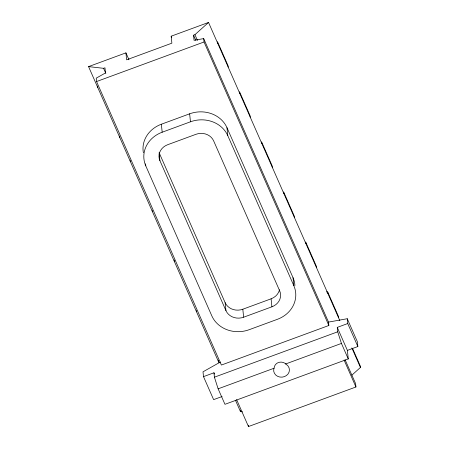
<?xml version="1.0" encoding="UTF-8"?>
<svg xmlns="http://www.w3.org/2000/svg" width="449" height="449" viewBox="0 0 449 449"><rect width="100%" height="100%" fill="white"/><g stroke="black" fill="none" stroke-linecap="round" stroke-linejoin="round"><path stroke-width="0.67" d="M274.07 368.231C274.625 361.843 282.477 360.165 286.484 364.532A7.897 7.032 -5.8 0 1 284.408 376.627A7.897 7.032 -5.8 0 1 273.744 369.218L274.07 368.231L218.13 388.823L214.409 377.188L213.96 372.782L203.498 376.638L213.623 399.638L222.126 396.506M218.994 362.837L88.56 66.615L103.579 68.315L104.965 67.805L105.487 72.94L96.221 78.16L96.563 81.55L221.391 365.048L328.859 325.486L328.516 322.096L203.689 38.597L194.063 40.331L193.541 35.196L194.928 34.685L208.532 22.45L339.803 320.586M351.876 375.151L360.44 367.45L360.289 365.986L352.538 348.379M220.442 361.995L203.01 371.817L203.498 376.638M88.56 66.615L125.922 52.864L128.975 59.796M125.922 52.864L126.629 59.829L171.883 43.171L171.17 36.201L208.532 22.45M96.563 81.55L204.031 41.987L203.689 38.597M143.366 152.705A28.859 25.694 -5.8 0 1 161.365 124.227L189.646 113.816A28.859 25.694 -5.8 0 1 226.97 127.673L293.017 277.673A28.859 25.694 -5.8 0 1 294.931 285.491M145.768 165.855A28.859 25.694 -5.8 0 1 162.179 132.214L190.46 121.802A28.859 25.694 -5.8 0 1 227.783 135.66L293.826 285.659A28.859 25.694 -5.8 0 1 277.42 319.301L249.139 329.712A28.859 25.694 -5.8 0 1 211.81 315.849L145.768 165.855L145.566 163.857M159.098 152.66L225.14 302.66A13.672 12.168 -5.8 0 0 242.819 309.226L271.101 298.815A13.672 12.168 -5.8 0 0 279.519 289.757M243.633 317.213L271.914 306.802A13.672 12.168 -5.8 0 0 279.688 290.862L213.64 140.868A13.672 12.168 -5.8 0 0 195.96 134.302L167.679 144.713A13.672 12.168 -5.8 0 0 159.906 160.647L225.954 310.646A13.672 12.168 -5.8 0 0 243.633 317.213L242.819 309.226M218.13 388.823L224.955 404.319L348.261 358.931L341.436 343.429L337.715 331.8L337.266 327.394L347.734 323.538L347.245 318.723L328.516 322.096M214.409 377.188L337.715 331.8M285.502 364.021L341.436 343.429M348.261 358.931L347.397 350.394L357.859 346.538L357.37 341.723L347.245 318.723M236.601 399.599L248.471 426.55L355.939 386.987L355.597 383.592L345.141 359.851M326.361 291.884L327.731 292.041L338.254 315.939L338.4 317.398M242.516 411.845L240.468 411.615L235.484 400.289M347.734 323.538L357.859 346.538M351.853 347.953L360.44 367.45M337.266 327.394L347.397 350.394M204.031 41.987L328.859 325.486M344.074 360.036L355.939 386.987M194.928 34.685L197.47 40.455M193.541 35.196L195.803 40.326M171.17 36.201L171.726 37.463M103.579 68.315L105.841 73.445M213.96 372.782L214.521 374.062M327.731 292.041L327.877 293.5M316.365 267.346L316.214 265.887L305.69 241.989L305.842 243.448M294.325 217.299L294.179 215.84L283.656 191.942L283.802 193.401M293.017 277.673L293.826 285.659M272.29 167.247L272.139 165.788L261.615 141.89L261.767 143.349M271.101 298.815L271.914 306.802M250.25 117.2L250.104 115.741L239.581 91.837L239.727 93.302M228.215 67.148L228.064 65.689L217.541 41.791L217.692 43.25M226.97 127.673L227.783 135.66M248.331 425.192L248.471 426.55M240.322 410.15L240.417 411.127M225.14 302.66L225.954 310.646M218.281 360.104L218.433 361.563M189.646 113.816L190.46 121.802M196.292 310.54L196.393 311.511M161.365 124.227L162.179 132.214M174.206 260.005L174.358 261.464M159.165 153.328L159.906 160.647M152.222 210.441L152.318 211.412M130.182 160.388L130.283 161.365M119.608 136.002L119.76 137.467M97.573 85.955L97.719 87.415"/></g></svg>
